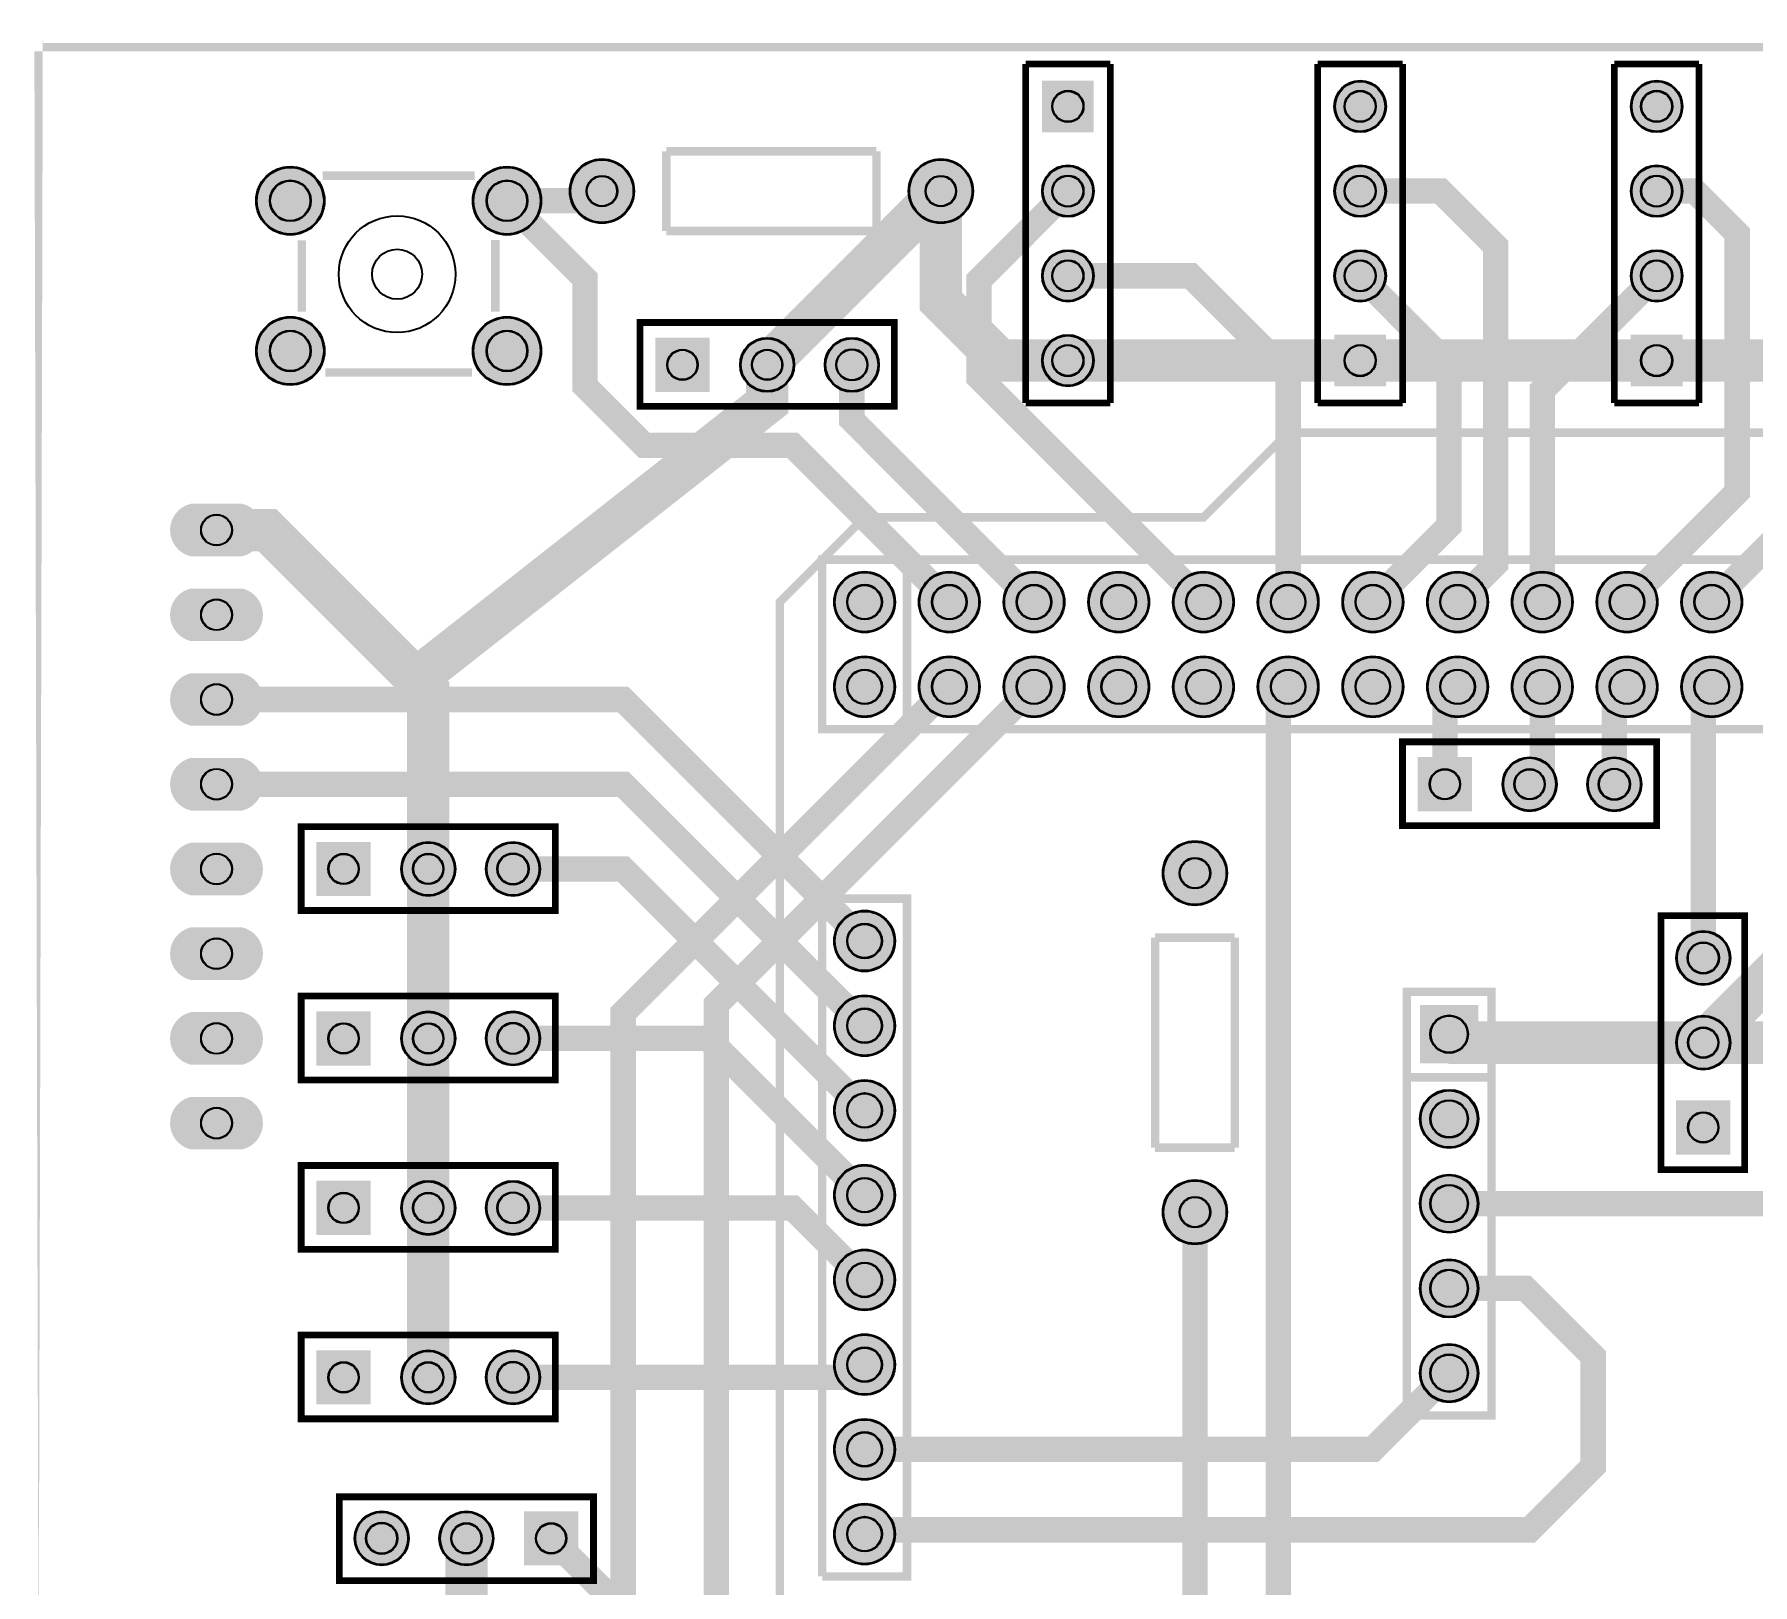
# Model space of a CAD drawing. Extents: x 135 to 3775, y -640 to 3985.
# Drawn here: x 135 to 2163, y 2155 to 3985 of the extents above; entities that cross this region are included whole.
import ezdxf

# ---------------------------------------------------------------- set-up
doc = ezdxf.new("R2010")
doc.units = 9
for name, color, linetype, true_color in [('BoardOutLine', 7, 'Continuous', 0xff00ff), ('BottomLayer', 7, 'Continuous', 0x0000ff), ('BottomSolderMaskLayer', 7, 'Continuous', 0xaa00ff), ('Multi-Layer', 7, 'Continuous', 0xc0c0c0), ('TopLayer', 7, 'Continuous', 0xff0000), ('TopSilkLayer', 7, 'Continuous', 0xffcc00), ('TopSolderMaskLayer', 7, 'Continuous', 0x800080)]:
    doc.layers.add(name, color=color, linetype=linetype, true_color=true_color)

msp = doc.modelspace()

# ---------------------------------------------------------------- hatches: boundary and pattern name
at = {"layer": 'BottomSolderMaskLayer'}
for points in [[(1385.5, 3930.5), (1385.5, 3869.5), (1324.5, 3869.5), (1324.5, 3930.5)], [(1669.5, 3900, 1), (1730.5, 3900, 1)], [(2019.5, 3900, 1), (2080.5, 3900, 1)], [(767, 3800, 1), (843, 3800, 1)], [(1167, 3800, 1), (1243, 3800, 1)], [(396.7, 3788.6, 1), (477.4, 3788.6, 1)], [(652.6, 3788.6, 1), (733.3, 3788.6, 1)], [(1324.5, 3800, 1), (1385.5, 3800, 1)], [(1669.5, 3800, 1), (1730.5, 3800, 1)], [(2019.5, 3800, 1), (2080.5, 3800, 1)], [(1324.5, 3700, 1), (1385.5, 3700, 1)], [(1669.5, 3700, 1), (1730.5, 3700, 1)], [(2019.5, 3700, 1), (2080.5, 3700, 1)], [(396.7, 3611.4, 1), (477.4, 3611.4, 1)], [(652.6, 3611.4, 1), (733.3, 3611.4, 1)], [(868, 3627), (932, 3627), (932, 3563), (868, 3563)], [(968, 3595, 1), (1032, 3595, 1)], [(1068, 3595, 1), (1132, 3595, 1)], [(1324.5, 3600, 1), (1385.5, 3600, 1)], [(1669.5, 3569.5), (1669.5, 3630.5), (1730.5, 3630.5), (1730.5, 3569.5)], [(2019.5, 3569.5), (2019.5, 3630.5), (2080.5, 3630.5), (2080.5, 3569.5)], [(380.5, 3431, -0.785398), (380.5, 3369), (319.5, 3369, -0.785398), (319.5, 3431)], [(1079, 3315, 1), (1151, 3315, 1)], [(1179, 3315, 1), (1251, 3315, 1)], [(1279, 3315, 1), (1351, 3315, 1)], [(1379, 3315, 1), (1451, 3315, 1)], [(1479, 3315, 1), (1551, 3315, 1)], [(1579, 3315, 1), (1651, 3315, 1)], [(1679, 3315, 1), (1751, 3315, 1)], [(1779, 3315, 1), (1851, 3315, 1)], [(1879, 3315, 1), (1951, 3315, 1)], [(1979, 3315, 1), (2051, 3315, 1)], [(2079, 3315, 1), (2151, 3315, 1)], [(380.5, 3331, -0.785398), (380.5, 3269), (319.5, 3269, -0.785398), (319.5, 3331)], [(1079, 3215, 1), (1151, 3215, 1)], [(1179, 3215, 1), (1251, 3215, 1)], [(1279, 3215, 1), (1351, 3215, 1)], [(1379, 3215, 1), (1451, 3215, 1)], [(1479, 3215, 1), (1551, 3215, 1)], [(1579, 3215, 1), (1651, 3215, 1)], [(1679, 3215, 1), (1751, 3215, 1)], [(1779, 3215, 1), (1851, 3215, 1)], [(1879, 3215, 1), (1951, 3215, 1)], [(1979, 3215, 1), (2051, 3215, 1)], [(2079, 3215, 1), (2151, 3215, 1)], [(380.5, 3231, -0.785398), (380.5, 3169), (319.5, 3169, -0.785398), (319.5, 3231)], [(380.5, 3131, -0.785398), (380.5, 3069), (319.5, 3069, -0.785398), (319.5, 3131)], [(1768, 3132), (1832, 3132), (1832, 3068), (1768, 3068)], [(1868, 3100, 1), (1932, 3100, 1)], [(1968, 3100, 1), (2032, 3100, 1)], [(380.5, 3031, -0.785398), (380.5, 2969), (319.5, 2969, -0.785398), (319.5, 3031)], [(468, 3032), (532, 3032), (532, 2968), (468, 2968)], [(568, 3000, 1), (632, 3000, 1)], [(668, 3000, 1), (732, 3000, 1)], [(1467, 2995, 1), (1543, 2995, 1)], [(1079, 2915, 1), (1151, 2915, 1)], [(380.5, 2931, -0.785398), (380.5, 2869), (319.5, 2869, -0.785398), (319.5, 2931)], [(2073, 2895, 1), (2137, 2895, 1)], [(1079, 2815, 1), (1151, 2815, 1)], [(380.5, 2831, -0.785398), (380.5, 2769), (319.5, 2769, -0.785398), (319.5, 2831)], [(468, 2832), (532, 2832), (532, 2768), (468, 2768)], [(568, 2800, 1), (632, 2800, 1)], [(668, 2800, 1), (732, 2800, 1)], [(1839.5, 2839.5), (1839.5, 2770.5), (1770.5, 2770.5), (1770.5, 2839.5)], [(2073, 2795, 1), (2137, 2795, 1)], [(1079, 2715, 1), (1151, 2715, 1)], [(1770.5, 2705, 1), (1839.5, 2705, 1)], [(380.5, 2731, -0.785398), (380.5, 2669), (319.5, 2669, -0.785398), (319.5, 2731)], [(2073, 2663), (2073, 2727), (2137, 2727), (2137, 2663)], [(1079, 2615, 1), (1151, 2615, 1)], [(1770.5, 2605, 1), (1839.5, 2605, 1)], [(468, 2632), (532, 2632), (532, 2568), (468, 2568)], [(568, 2600, 1), (632, 2600, 1)], [(668, 2600, 1), (732, 2600, 1)], [(1467, 2595, 1), (1543, 2595, 1)], [(1079, 2515, 1), (1151, 2515, 1)], [(1770.5, 2505, 1), (1839.5, 2505, 1)], [(1079, 2415, 1), (1151, 2415, 1)], [(1770.5, 2405, 1), (1839.5, 2405, 1)], [(468, 2432), (532, 2432), (532, 2368), (468, 2368)], [(568, 2400, 1), (632, 2400, 1)], [(668, 2400, 1), (732, 2400, 1)], [(1079, 2315, 1), (1151, 2315, 1)], [(513, 2210, 1), (577, 2210, 1)], [(613, 2210, 1), (677, 2210, 1)], [(777, 2178), (713, 2178), (713, 2242), (777, 2242)], [(1079, 2215, 1), (1151, 2215, 1)]]:
    msp.add_hatch(color=256, dxfattribs=at).paths.add_polyline_path(points)
at = {"layer": 'Multi-Layer'}
for points in [[(1384.5, 3929.5), (1384.5, 3870.5), (1325.5, 3870.5), (1325.5, 3929.5)], [(1670.5, 3900, 1), (1729.5, 3900, 1)], [(2020.5, 3900, 1), (2079.5, 3900, 1)], [(768, 3800, 1), (842, 3800, 1)], [(1168, 3800, 1), (1242, 3800, 1)], [(397.7, 3788.6, 1), (476.4, 3788.6, 1)], [(653.6, 3788.6, 1), (732.3, 3788.6, 1)], [(1325.5, 3800, 1), (1384.5, 3800, 1)], [(1670.5, 3800, 1), (1729.5, 3800, 1)], [(2020.5, 3800, 1), (2079.5, 3800, 1)], [(1325.5, 3700, 1), (1384.5, 3700, 1)], [(1670.5, 3700, 1), (1729.5, 3700, 1)], [(2020.5, 3700, 1), (2079.5, 3700, 1)], [(397.7, 3611.4, 1), (476.4, 3611.4, 1)], [(653.6, 3611.4, 1), (732.3, 3611.4, 1)], [(869, 3626), (931, 3626), (931, 3564), (869, 3564)], [(969, 3595, 1), (1031, 3595, 1)], [(1069, 3595, 1), (1131, 3595, 1)], [(1325.5, 3600, 1), (1384.5, 3600, 1)], [(1670.5, 3570.5), (1670.5, 3629.5), (1729.5, 3629.5), (1729.5, 3570.5)], [(2020.5, 3570.5), (2020.5, 3629.5), (2079.5, 3629.5), (2079.5, 3570.5)], [(380, 3430, -0.785398), (380, 3370), (320, 3370, -0.785398), (320, 3430)], [(1080, 3315, 1), (1150, 3315, 1)], [(1180, 3315, 1), (1250, 3315, 1)], [(1280, 3315, 1), (1350, 3315, 1)], [(1380, 3315, 1), (1450, 3315, 1)], [(1480, 3315, 1), (1550, 3315, 1)], [(1580, 3315, 1), (1650, 3315, 1)], [(1680, 3315, 1), (1750, 3315, 1)], [(1780, 3315, 1), (1850, 3315, 1)], [(1880, 3315, 1), (1950, 3315, 1)], [(1980, 3315, 1), (2050, 3315, 1)], [(2080, 3315, 1), (2150, 3315, 1)], [(380, 3330, -0.785398), (380, 3270), (320, 3270, -0.785398), (320, 3330)], [(1080, 3215, 1), (1150, 3215, 1)], [(1180, 3215, 1), (1250, 3215, 1)], [(1280, 3215, 1), (1350, 3215, 1)], [(1380, 3215, 1), (1450, 3215, 1)], [(1480, 3215, 1), (1550, 3215, 1)], [(1580, 3215, 1), (1650, 3215, 1)], [(1680, 3215, 1), (1750, 3215, 1)], [(1780, 3215, 1), (1850, 3215, 1)], [(1880, 3215, 1), (1950, 3215, 1)], [(1980, 3215, 1), (2050, 3215, 1)], [(2080, 3215, 1), (2150, 3215, 1)], [(380, 3230, -0.785398), (380, 3170), (320, 3170, -0.785398), (320, 3230)], [(380, 3130, -0.785398), (380, 3070), (320, 3070, -0.785398), (320, 3130)], [(1769, 3131), (1831, 3131), (1831, 3069), (1769, 3069)], [(1869, 3100, 1), (1931, 3100, 1)], [(1969, 3100, 1), (2031, 3100, 1)], [(380, 3030, -0.785398), (380, 2970), (320, 2970, -0.785398), (320, 3030)], [(469, 3031), (531, 3031), (531, 2969), (469, 2969)], [(569, 3000, 1), (631, 3000, 1)], [(669, 3000, 1), (731, 3000, 1)], [(1468, 2995, 1), (1542, 2995, 1)], [(1080, 2915, 1), (1150, 2915, 1)], [(380, 2930, -0.785398), (380, 2870), (320, 2870, -0.785398), (320, 2930)], [(2074, 2895, 1), (2136, 2895, 1)], [(1080, 2815, 1), (1150, 2815, 1)], [(380, 2830, -0.785398), (380, 2770), (320, 2770, -0.785398), (320, 2830)], [(469, 2831), (531, 2831), (531, 2769), (469, 2769)], [(569, 2800, 1), (631, 2800, 1)], [(669, 2800, 1), (731, 2800, 1)], [(1838.5, 2838.5), (1838.5, 2771.5), (1771.5, 2771.5), (1771.5, 2838.5)], [(2074, 2795, 1), (2136, 2795, 1)], [(1080, 2715, 1), (1150, 2715, 1)], [(1771.5, 2705, 1), (1838.5, 2705, 1)], [(380, 2730, -0.785398), (380, 2670), (320, 2670, -0.785398), (320, 2730)], [(2074, 2664), (2074, 2726), (2136, 2726), (2136, 2664)], [(1080, 2615, 1), (1150, 2615, 1)], [(1771.5, 2605, 1), (1838.5, 2605, 1)], [(469, 2631), (531, 2631), (531, 2569), (469, 2569)], [(569, 2600, 1), (631, 2600, 1)], [(669, 2600, 1), (731, 2600, 1)], [(1468, 2595, 1), (1542, 2595, 1)], [(1080, 2515, 1), (1150, 2515, 1)], [(1771.5, 2505, 1), (1838.5, 2505, 1)], [(1080, 2415, 1), (1150, 2415, 1)], [(1771.5, 2405, 1), (1838.5, 2405, 1)], [(469, 2431), (531, 2431), (531, 2369), (469, 2369)], [(569, 2400, 1), (631, 2400, 1)], [(669, 2400, 1), (731, 2400, 1)], [(1080, 2315, 1), (1150, 2315, 1)], [(514, 2210, 1), (576, 2210, 1)], [(614, 2210, 1), (676, 2210, 1)], [(776, 2179), (714, 2179), (714, 2241), (776, 2241)], [(1080, 2215, 1), (1150, 2215, 1)]]:
    msp.add_hatch(color=256, dxfattribs=at).paths.add_polyline_path(points)
at = {"layer": 'TopSolderMaskLayer'}
for points in [[(1385.5, 3930.5), (1385.5, 3869.5), (1324.5, 3869.5), (1324.5, 3930.5)], [(1669.5, 3900, 1), (1730.5, 3900, 1)], [(2019.5, 3900, 1), (2080.5, 3900, 1)], [(767, 3800, 1), (843, 3800, 1)], [(1167, 3800, 1), (1243, 3800, 1)], [(396.7, 3788.6, 1), (477.4, 3788.6, 1)], [(652.6, 3788.6, 1), (733.3, 3788.6, 1)], [(1324.5, 3800, 1), (1385.5, 3800, 1)], [(1669.5, 3800, 1), (1730.5, 3800, 1)], [(2019.5, 3800, 1), (2080.5, 3800, 1)], [(1324.5, 3700, 1), (1385.5, 3700, 1)], [(1669.5, 3700, 1), (1730.5, 3700, 1)], [(2019.5, 3700, 1), (2080.5, 3700, 1)], [(396.7, 3611.4, 1), (477.4, 3611.4, 1)], [(652.6, 3611.4, 1), (733.3, 3611.4, 1)], [(868, 3627), (932, 3627), (932, 3563), (868, 3563)], [(968, 3595, 1), (1032, 3595, 1)], [(1068, 3595, 1), (1132, 3595, 1)], [(1324.5, 3600, 1), (1385.5, 3600, 1)], [(1669.5, 3569.5), (1669.5, 3630.5), (1730.5, 3630.5), (1730.5, 3569.5)], [(2019.5, 3569.5), (2019.5, 3630.5), (2080.5, 3630.5), (2080.5, 3569.5)], [(380.5, 3431, -0.785398), (380.5, 3369), (319.5, 3369, -0.785398), (319.5, 3431)], [(1079, 3315, 1), (1151, 3315, 1)], [(1179, 3315, 1), (1251, 3315, 1)], [(1279, 3315, 1), (1351, 3315, 1)], [(1379, 3315, 1), (1451, 3315, 1)], [(1479, 3315, 1), (1551, 3315, 1)], [(1579, 3315, 1), (1651, 3315, 1)], [(1679, 3315, 1), (1751, 3315, 1)], [(1779, 3315, 1), (1851, 3315, 1)], [(1879, 3315, 1), (1951, 3315, 1)], [(1979, 3315, 1), (2051, 3315, 1)], [(2079, 3315, 1), (2151, 3315, 1)], [(380.5, 3331, -0.785398), (380.5, 3269), (319.5, 3269, -0.785398), (319.5, 3331)], [(1079, 3215, 1), (1151, 3215, 1)], [(1179, 3215, 1), (1251, 3215, 1)], [(1279, 3215, 1), (1351, 3215, 1)], [(1379, 3215, 1), (1451, 3215, 1)], [(1479, 3215, 1), (1551, 3215, 1)], [(1579, 3215, 1), (1651, 3215, 1)], [(1679, 3215, 1), (1751, 3215, 1)], [(1779, 3215, 1), (1851, 3215, 1)], [(1879, 3215, 1), (1951, 3215, 1)], [(1979, 3215, 1), (2051, 3215, 1)], [(2079, 3215, 1), (2151, 3215, 1)], [(380.5, 3231, -0.785398), (380.5, 3169), (319.5, 3169, -0.785398), (319.5, 3231)], [(380.5, 3131, -0.785398), (380.5, 3069), (319.5, 3069, -0.785398), (319.5, 3131)], [(1768, 3132), (1832, 3132), (1832, 3068), (1768, 3068)], [(1868, 3100, 1), (1932, 3100, 1)], [(1968, 3100, 1), (2032, 3100, 1)], [(380.5, 3031, -0.785398), (380.5, 2969), (319.5, 2969, -0.785398), (319.5, 3031)], [(468, 3032), (532, 3032), (532, 2968), (468, 2968)], [(568, 3000, 1), (632, 3000, 1)], [(668, 3000, 1), (732, 3000, 1)], [(1467, 2995, 1), (1543, 2995, 1)], [(1079, 2915, 1), (1151, 2915, 1)], [(380.5, 2931, -0.785398), (380.5, 2869), (319.5, 2869, -0.785398), (319.5, 2931)], [(2073, 2895, 1), (2137, 2895, 1)], [(1079, 2815, 1), (1151, 2815, 1)], [(380.5, 2831, -0.785398), (380.5, 2769), (319.5, 2769, -0.785398), (319.5, 2831)], [(468, 2832), (532, 2832), (532, 2768), (468, 2768)], [(568, 2800, 1), (632, 2800, 1)], [(668, 2800, 1), (732, 2800, 1)], [(1839.5, 2839.5), (1839.5, 2770.5), (1770.5, 2770.5), (1770.5, 2839.5)], [(2073, 2795, 1), (2137, 2795, 1)], [(1079, 2715, 1), (1151, 2715, 1)], [(1770.5, 2705, 1), (1839.5, 2705, 1)], [(380.5, 2731, -0.785398), (380.5, 2669), (319.5, 2669, -0.785398), (319.5, 2731)], [(2073, 2663), (2073, 2727), (2137, 2727), (2137, 2663)], [(1079, 2615, 1), (1151, 2615, 1)], [(1770.5, 2605, 1), (1839.5, 2605, 1)], [(468, 2632), (532, 2632), (532, 2568), (468, 2568)], [(568, 2600, 1), (632, 2600, 1)], [(668, 2600, 1), (732, 2600, 1)], [(1467, 2595, 1), (1543, 2595, 1)], [(1079, 2515, 1), (1151, 2515, 1)], [(1770.5, 2505, 1), (1839.5, 2505, 1)], [(1079, 2415, 1), (1151, 2415, 1)], [(1770.5, 2405, 1), (1839.5, 2405, 1)], [(468, 2432), (532, 2432), (532, 2368), (468, 2368)], [(568, 2400, 1), (632, 2400, 1)], [(668, 2400, 1), (732, 2400, 1)], [(1079, 2315, 1), (1151, 2315, 1)], [(513, 2210, 1), (577, 2210, 1)], [(613, 2210, 1), (677, 2210, 1)], [(777, 2178), (713, 2178), (713, 2242), (777, 2242)], [(1079, 2215, 1), (1151, 2215, 1)]]:
    msp.add_hatch(color=256, dxfattribs=at).paths.add_polyline_path(points)

# ---------------------------------------------------------------- linework, layer by layer
at = {"layer": 'BoardOutLine', "const_width": 10}
msp.add_lwpolyline([(140, 3980), (140, 3970), (3770, 3970), (3770, 55), (140, 55), (140, 3980), (140, 3980)], close=True, dxfattribs=at)
at = {"layer": 'BottomLayer'}
for points, const_width in [([(692.9, 3788.6), (793.6, 3788.6), (805, 3800)], 30), ([(1000, 3595), (1205, 3800)], 50), ([(1205, 3800), (1205, 3670), (1275, 3600), (1355, 3600)], 50), ([(1215, 3315), (1030, 3500), (855, 3500), (785, 3570), (785, 3696.5), (692.9, 3788.6)], 30), ([(1700, 3600), (1355, 3600)], 50), ([(1700, 3600), (2050, 3600)], 50), ([(2400, 3605), (2395, 3600), (2050, 3600)], 50), ([(1100, 3595), (1100, 3530), (1315, 3315)], 30), ([(1800, 3100), (1800, 3200), (1815, 3215)], 30), ([(1915, 3215), (1915, 3115), (1900, 3100)], 30), ([(2000, 3100), (2000, 3200), (2015, 3215)], 30), ([(2105, 2895), (2105, 3205), (2115, 3215)], 30), ([(1115, 2915), (830, 3200), (350, 3200)], 30), ([(350, 3100), (830, 3100), (1115, 2815)], 30), ([(600, 2800), (600, 3000)], 50), ([(700, 3000), (830, 3000), (1115, 2715)], 30), ([(2105, 2795), (2210, 2900), (2795, 2900)], 50), ([(600, 2600), (600, 2800)], 50), ([(1805, 2805), (1815, 2795), (2105, 2795)], 50), ([(2700, 2600), (2700, 2615), (2520, 2795), (2520, 2795), (2105, 2795)], 50), ([(700, 2800), (930, 2800), (1115, 2615)], 30), ([(600, 2400), (600, 2600)], 50), ([(700, 2600), (1030, 2600), (1115, 2515)], 30), ([(1115, 2215), (1120, 2220), (1900, 2220), (1975, 2295), (1975, 2425), (1895, 2505), (1805, 2505)], 30), ([(700, 2400), (1100, 2400), (1115, 2415)], 30), ([(1115, 2315), (1715, 2315), (1805, 2405)], 30), ([(645, 2210), (645, 2035)], 50), ([(745, 2210), (1035, 1920), (1035, 1795), (1115, 1715)], 30)]:
    msp.add_lwpolyline(points, dxfattribs=dict(at, const_width=const_width))
at = {"layer": 'BottomSolderMaskLayer'}
for centre, radius in [((1355, 3900), 18.6), ((1700, 3900), 30.5), ((1700, 3900), 18.6), ((2050, 3900), 30.5), ((2050, 3900), 18.6), ((805, 3800), 38), ((1205, 3800), 38), ((437.1, 3788.6), 40.4), ((692.9, 3788.6), 40.4), ((805, 3800), 18.2), ((1205, 3800), 18.2), ((1355, 3800), 30.5), ((1355, 3800), 18.6), ((1700, 3800), 30.5), ((1700, 3800), 18.6), ((2050, 3800), 30.5), ((2050, 3800), 18.6), ((437.1, 3788.6), 24.2), ((692.9, 3788.6), 24.2), ((1355, 3700), 30.5), ((1355, 3700), 18.6), ((1700, 3700), 30.5), ((1700, 3700), 18.6), ((2050, 3700), 30.5), ((2050, 3700), 18.6), ((437.1, 3611.4), 40.4), ((692.9, 3611.4), 40.4), ((437.1, 3611.4), 24.2), ((692.9, 3611.4), 24.2), ((900, 3595), 18.1), ((1000, 3595), 32), ((1000, 3595), 18.1), ((1100, 3595), 32), ((1100, 3595), 18.6), ((1355, 3600), 30.5), ((1355, 3600), 18.6), ((1700, 3600), 18.6), ((2050, 3600), 18.6), ((350, 3400), 18.3), ((1115, 3315), 36), ((1215, 3315), 36), ((1315, 3315), 36), ((1415, 3315), 36), ((1515, 3315), 36), ((1615, 3315), 36), ((1715, 3315), 36), ((1815, 3315), 36), ((1915, 3315), 36), ((2015, 3315), 36), ((2115, 3315), 36), ((1115, 3315), 20.6), ((1215, 3315), 20.6), ((1315, 3315), 20.6), ((1415, 3315), 20.6), ((1515, 3315), 20.6), ((1615, 3315), 20.6), ((1715, 3315), 20.6), ((1815, 3315), 20.6), ((1915, 3315), 20.6), ((2015, 3315), 20.6), ((2115, 3315), 20.6), ((350, 3300), 18.3), ((1115, 3215), 36), ((1215, 3215), 36), ((1315, 3215), 36), ((1415, 3215), 36), ((1515, 3215), 36), ((1615, 3215), 36), ((1715, 3215), 36), ((1815, 3215), 36), ((1915, 3215), 36), ((2015, 3215), 36), ((2115, 3215), 36), ((1115, 3215), 20.6), ((1215, 3215), 20.6), ((1315, 3215), 20.6), ((1415, 3215), 20.6), ((1515, 3215), 20.6), ((1615, 3215), 20.6), ((1715, 3215), 20.6), ((1815, 3215), 20.6), ((1915, 3215), 20.6), ((2015, 3215), 20.6), ((2115, 3215), 20.6), ((350, 3200), 18.3), ((1900, 3100), 32), ((2000, 3100), 32), ((350, 3100), 18.3), ((1800, 3100), 18.1), ((1900, 3100), 18.1), ((2000, 3100), 18.6), ((600, 3000), 32), ((700, 3000), 32), ((1505, 2995), 38), ((350, 3000), 18.3), ((500, 3000), 18.1), ((600, 3000), 18.1), ((700, 3000), 18.6), ((1505, 2995), 18.2), ((1115, 2915), 36), ((1115, 2915), 20.6), ((2105, 2895), 32), ((350, 2900), 18.3), ((2105, 2895), 18.6), ((1115, 2815), 36), ((600, 2800), 32), ((700, 2800), 32), ((1115, 2815), 20.6), ((1805, 2805), 22.3), ((2105, 2795), 32), ((350, 2800), 18.3), ((500, 2800), 18.1), ((600, 2800), 18.1), ((700, 2800), 18.6), ((2105, 2795), 18.1), ((1115, 2715), 36), ((1805, 2705), 34.5), ((350, 2700), 18.3), ((1115, 2715), 20.6), ((1805, 2705), 22.3), ((2105, 2695), 18.1), ((1115, 2615), 36), ((1805, 2605), 34.5), ((500, 2600), 18.1), ((600, 2600), 32), ((600, 2600), 18.1), ((700, 2600), 32), ((700, 2600), 18.6), ((1115, 2615), 20.6), ((1505, 2595), 38), ((1805, 2605), 22.3), ((1505, 2595), 18.2), ((1115, 2515), 36), ((1115, 2515), 20.6), ((1805, 2505), 34.5), ((1805, 2505), 22.3), ((1115, 2415), 36), ((1115, 2415), 20.6), ((1805, 2405), 34.5), ((500, 2400), 18.1), ((600, 2400), 32), ((600, 2400), 18.1), ((700, 2400), 32), ((700, 2400), 18.6), ((1805, 2405), 22.3), ((1115, 2315), 36), ((1115, 2315), 20.6), ((545, 2210), 32), ((645, 2210), 32), ((1115, 2215), 36), ((1115, 2215), 20.6), ((545, 2210), 18.6), ((645, 2210), 18.1), ((745, 2210), 18.1)]:
    msp.add_circle(centre, radius, dxfattribs=at)
at = {"layer": 'Multi-Layer'}
for centre, radius in [((1355, 3900), 18), ((1700, 3900), 29.5), ((1700, 3900), 18), ((2050, 3900), 29.5), ((2050, 3900), 18), ((805, 3800), 37), ((1205, 3800), 37), ((437.1, 3788.6), 39.4), ((692.9, 3788.6), 39.4), ((805, 3800), 17.7), ((1205, 3800), 17.7), ((1355, 3800), 29.5), ((1355, 3800), 18), ((1700, 3800), 29.5), ((1700, 3800), 18), ((2050, 3800), 29.5), ((2050, 3800), 18), ((437.1, 3788.6), 23.6), ((692.9, 3788.6), 23.6), ((1355, 3700), 29.5), ((1355, 3700), 18), ((1700, 3700), 29.5), ((1700, 3700), 18), ((2050, 3700), 29.5), ((2050, 3700), 18), ((437.1, 3611.4), 39.4), ((437.1, 3611.4), 23.6), ((692.9, 3611.4), 39.4), ((692.9, 3611.4), 23.6), ((900, 3595), 17.5), ((1000, 3595), 31), ((1000, 3595), 17.5), ((1100, 3595), 31), ((1100, 3595), 18), ((1355, 3600), 29.5), ((1355, 3600), 18), ((1700, 3600), 18), ((2050, 3600), 18), ((350, 3400), 18), ((1115, 3315), 35), ((1215, 3315), 35), ((1315, 3315), 35), ((1415, 3315), 35), ((1515, 3315), 35), ((1615, 3315), 35), ((1715, 3315), 35), ((1815, 3315), 35), ((1915, 3315), 35), ((2015, 3315), 35), ((2115, 3315), 35), ((1115, 3315), 20), ((1215, 3315), 20), ((1315, 3315), 20), ((1415, 3315), 20), ((1515, 3315), 20), ((1615, 3315), 20), ((1715, 3315), 20), ((1815, 3315), 20), ((1915, 3315), 20), ((2015, 3315), 20), ((2115, 3315), 20), ((350, 3300), 18), ((1115, 3215), 35), ((1215, 3215), 35), ((1315, 3215), 35), ((1415, 3215), 35), ((1515, 3215), 35), ((1615, 3215), 35), ((1715, 3215), 35), ((1815, 3215), 35), ((1915, 3215), 35), ((2015, 3215), 35), ((2115, 3215), 35), ((1115, 3215), 20), ((1215, 3215), 20), ((1315, 3215), 20), ((1415, 3215), 20), ((1515, 3215), 20), ((1615, 3215), 20), ((1715, 3215), 20), ((1815, 3215), 20), ((1915, 3215), 20), ((2015, 3215), 20), ((2115, 3215), 20), ((350, 3200), 18), ((1900, 3100), 31), ((2000, 3100), 31), ((350, 3100), 18), ((1800, 3100), 17.5), ((1900, 3100), 17.5), ((2000, 3100), 18), ((600, 3000), 31), ((700, 3000), 31), ((1505, 2995), 37), ((350, 3000), 18), ((500, 3000), 17.5), ((600, 3000), 17.5), ((700, 3000), 18), ((1505, 2995), 17.7), ((1115, 2915), 35), ((1115, 2915), 20), ((2105, 2895), 31), ((350, 2900), 18), ((2105, 2895), 18), ((1115, 2815), 35), ((600, 2800), 31), ((700, 2800), 31), ((1115, 2815), 20), ((1805, 2805), 21.7), ((2105, 2795), 31), ((350, 2800), 18), ((500, 2800), 17.5), ((600, 2800), 17.5), ((700, 2800), 18), ((2105, 2795), 17.5), ((1115, 2715), 35), ((1805, 2705), 33.5), ((350, 2700), 18), ((1115, 2715), 20), ((1805, 2705), 21.7), ((2105, 2695), 17.5), ((1115, 2615), 35), ((1805, 2605), 33.5), ((500, 2600), 17.5), ((600, 2600), 31), ((600, 2600), 17.5), ((700, 2600), 31), ((700, 2600), 18), ((1115, 2615), 20), ((1505, 2595), 37), ((1805, 2605), 21.7), ((1505, 2595), 17.7), ((1115, 2515), 35), ((1805, 2505), 33.5), ((1115, 2515), 20), ((1805, 2505), 21.7), ((1115, 2415), 35), ((1115, 2415), 20), ((1805, 2405), 33.5), ((500, 2400), 17.5), ((600, 2400), 31), ((600, 2400), 17.5), ((700, 2400), 31), ((700, 2400), 18), ((1805, 2405), 21.7), ((1115, 2315), 35), ((1115, 2315), 20), ((545, 2210), 31), ((645, 2210), 31), ((1115, 2215), 35), ((1115, 2215), 20), ((545, 2210), 18), ((645, 2210), 17.5), ((745, 2210), 17.5)]:
    msp.add_circle(centre, radius, dxfattribs=at)
at = {"layer": 'TopLayer'}
for points, const_width in [([(1355, 3800), (1250, 3695), (1250, 3580), (1515, 3315)], 30), ([(1815, 3315), (1860, 3360), (1860, 3735), (1795, 3800), (1700, 3800)], 30), ([(2015, 3315), (2145, 3445), (2145, 3750), (2095, 3800), (2050, 3800)], 30), ([(1355, 3700), (1500, 3700), (1615, 3585), (1615, 3315)], 30), ([(1715, 3315), (1805, 3405), (1805, 3595), (1700, 3700)], 30), ([(1915, 3315), (1915, 3565), (2050, 3700)], 30), ([(2115, 3315), (2200, 3400), (2200, 3550), (2355, 3705), (2400, 3705)], 30), ([(584.8, 3225.2), (585.6, 3224.4), (1000, 3550), (1000, 3595)], 50), ([(350, 3400), (410, 3400), (600, 3210), (600, 3000)], 50), ([(1805, 2605), (2305, 2605), (2950, 3250), (2950, 3355), (2900, 3405), (2765, 3405), (2715, 3355), (2715, 3315)], 30), ([(800, 1075), (830, 1105), (830, 2830), (1215, 3215)], 30), ([(940, 1070), (940, 2840), (1315, 3215)], 30), ([(1603.4, 1900), (1603.4, 3203.4), (1615, 3215)], 30), ([(1505, 2595), (1505, 1998.4), (1406.6, 1900)], 30)]:
    msp.add_lwpolyline(points, dxfattribs=dict(at, const_width=const_width))
at = {"layer": 'TopSilkLayer'}
for points, const_width in [([(1305, 3950), (1405, 3950)], 7.9), ([(1305, 3950), (1305, 3550)], 7.9), ([(1405, 3950), (1405, 3550)], 7.9), ([(1650, 3550), (1650, 3950)], 7.9), ([(1750, 3950), (1650, 3950)], 7.9), ([(1750, 3550), (1750, 3950)], 7.9), ([(2000, 3550), (2000, 3950)], 7.9), ([(2100, 3950), (2000, 3950)], 7.9), ([(2100, 3550), (2100, 3950)], 7.9), ([(881, 3753), (881, 3847)], 10), ([(881, 3847), (1129, 3847)], 10), ([(1129, 3847), (1129, 3753)], 10), ([(475.4, 3818.2), (654.6, 3818.2)], 10), ([(1129, 3753), (881, 3753)], 10), ([(450.8, 3657.9), (450.8, 3742.1)], 10), ([(679.1, 3742.2), (679.1, 3657.8)], 10), ([(651.7, 3585.9), (478.3, 3585.9)], 10), ([(1305, 3550), (1405, 3550)], 7.9), ([(1750, 3550), (1650, 3550)], 7.9), ([(2100, 3550), (2000, 3550)], 7.9), ([(3115, -485), (3115, 3415), (3065, 3415), (2965, 3515), (1615, 3515), (1515, 3415), (1115, 3415), (1015, 3315), (1015, -485), (3065, -485)], 10), ([(1165, 3165), (1165, 3365)], 10), ([(1065, 2165), (1065, 2965), (1165, 2965), (1165, 2165), (1115, 2165)], 10), ([(1458, 2919), (1552, 2919)], 10), ([(1458, 2671), (1458, 2919)], 10), ([(1552, 2919), (1552, 2671)], 10), ([(1855, 2754.1), (1755, 2754.1)], 10), ([(1552, 2671), (1458, 2671)], 10), ([(1115, 2165), (1065, 2165)], 10)]:
    msp.add_lwpolyline(points, dxfattribs=dict(at, const_width=const_width))
for points, const_width in [([(1050, 3645), (1150, 3645), (1150, 3546), (850, 3546), (850, 3645), (1050, 3645)], 8), ([(1065, 3165), (2865, 3165), (2865, 3365), (1065, 3365), (1065, 3165)], 10), ([(1950, 3150), (2050, 3150), (2050, 3051), (1750, 3051), (1750, 3150), (1950, 3150)], 8), ([(650, 3050), (750, 3050), (750, 2951), (450, 2951), (450, 3050), (650, 3050)], 8), ([(2055, 2845), (2055, 2945), (2154, 2945), (2154, 2645), (2055, 2645), (2055, 2845)], 8), ([(1855, 2355), (1755, 2355), (1755, 2855), (1855, 2855), (1855, 2355)], 10), ([(650, 2850), (750, 2850), (750, 2751), (450, 2751), (450, 2850), (650, 2850)], 8), ([(650, 2650), (750, 2650), (750, 2551), (450, 2551), (450, 2650), (650, 2650)], 8), ([(650, 2450), (750, 2450), (750, 2351), (450, 2351), (450, 2450), (650, 2450)], 8), ([(595, 2160), (495, 2160), (495, 2259), (795, 2259), (795, 2160), (595, 2160)], 8)]:
    msp.add_lwpolyline(points, close=True, dxfattribs=dict(at, const_width=const_width))
for radius in [68.9, 29.5]:
    msp.add_circle((563.2, 3701.9), radius, dxfattribs=at)
at = {"layer": 'TopSolderMaskLayer'}
for centre, radius in [((1355, 3900), 18.6), ((1700, 3900), 30.5), ((1700, 3900), 18.6), ((2050, 3900), 30.5), ((2050, 3900), 18.6), ((805, 3800), 38), ((1205, 3800), 38), ((437.1, 3788.6), 40.4), ((692.9, 3788.6), 40.4), ((805, 3800), 18.2), ((1205, 3800), 18.2), ((1355, 3800), 30.5), ((1355, 3800), 18.6), ((1700, 3800), 30.5), ((1700, 3800), 18.6), ((2050, 3800), 30.5), ((2050, 3800), 18.6), ((437.1, 3788.6), 24.2), ((692.9, 3788.6), 24.2), ((1355, 3700), 30.5), ((1355, 3700), 18.6), ((1700, 3700), 30.5), ((1700, 3700), 18.6), ((2050, 3700), 30.5), ((2050, 3700), 18.6), ((437.1, 3611.4), 40.4), ((692.9, 3611.4), 40.4), ((437.1, 3611.4), 24.2), ((692.9, 3611.4), 24.2), ((900, 3595), 18.1), ((1000, 3595), 32), ((1000, 3595), 18.1), ((1100, 3595), 32), ((1100, 3595), 18.6), ((1355, 3600), 30.5), ((1355, 3600), 18.6), ((1700, 3600), 18.6), ((2050, 3600), 18.6), ((350, 3400), 18.3), ((1115, 3315), 36), ((1215, 3315), 36), ((1315, 3315), 36), ((1415, 3315), 36), ((1515, 3315), 36), ((1615, 3315), 36), ((1715, 3315), 36), ((1815, 3315), 36), ((1915, 3315), 36), ((2015, 3315), 36), ((2115, 3315), 36), ((1115, 3315), 20.6), ((1215, 3315), 20.6), ((1315, 3315), 20.6), ((1415, 3315), 20.6), ((1515, 3315), 20.6), ((1615, 3315), 20.6), ((1715, 3315), 20.6), ((1815, 3315), 20.6), ((1915, 3315), 20.6), ((2015, 3315), 20.6), ((2115, 3315), 20.6), ((350, 3300), 18.3), ((1115, 3215), 36), ((1215, 3215), 36), ((1315, 3215), 36), ((1415, 3215), 36), ((1515, 3215), 36), ((1615, 3215), 36), ((1715, 3215), 36), ((1815, 3215), 36), ((1915, 3215), 36), ((2015, 3215), 36), ((2115, 3215), 36), ((1115, 3215), 20.6), ((1215, 3215), 20.6), ((1315, 3215), 20.6), ((1415, 3215), 20.6), ((1515, 3215), 20.6), ((1615, 3215), 20.6), ((1715, 3215), 20.6), ((1815, 3215), 20.6), ((1915, 3215), 20.6), ((2015, 3215), 20.6), ((2115, 3215), 20.6), ((350, 3200), 18.3), ((1900, 3100), 32), ((2000, 3100), 32), ((350, 3100), 18.3), ((1800, 3100), 18.1), ((1900, 3100), 18.1), ((2000, 3100), 18.6), ((600, 3000), 32), ((700, 3000), 32), ((1505, 2995), 38), ((350, 3000), 18.3), ((500, 3000), 18.1), ((600, 3000), 18.1), ((700, 3000), 18.6), ((1505, 2995), 18.2), ((1115, 2915), 36), ((1115, 2915), 20.6), ((2105, 2895), 32), ((350, 2900), 18.3), ((2105, 2895), 18.6), ((1115, 2815), 36), ((600, 2800), 32), ((700, 2800), 32), ((1115, 2815), 20.6), ((1805, 2805), 22.3), ((2105, 2795), 32), ((350, 2800), 18.3), ((500, 2800), 18.1), ((600, 2800), 18.1), ((700, 2800), 18.6), ((2105, 2795), 18.1), ((1115, 2715), 36), ((1805, 2705), 34.5), ((350, 2700), 18.3), ((1115, 2715), 20.6), ((1805, 2705), 22.3), ((2105, 2695), 18.1), ((1115, 2615), 36), ((1805, 2605), 34.5), ((500, 2600), 18.1), ((600, 2600), 32), ((600, 2600), 18.1), ((700, 2600), 32), ((700, 2600), 18.6), ((1115, 2615), 20.6), ((1505, 2595), 38), ((1805, 2605), 22.3), ((1505, 2595), 18.2), ((1115, 2515), 36), ((1115, 2515), 20.6), ((1805, 2505), 34.5), ((1805, 2505), 22.3), ((1115, 2415), 36), ((1115, 2415), 20.6), ((1805, 2405), 34.5), ((500, 2400), 18.1), ((600, 2400), 32), ((600, 2400), 18.1), ((700, 2400), 32), ((700, 2400), 18.6), ((1805, 2405), 22.3), ((1115, 2315), 36), ((1115, 2315), 20.6), ((545, 2210), 32), ((645, 2210), 32), ((1115, 2215), 36), ((1115, 2215), 20.6), ((545, 2210), 18.6), ((645, 2210), 18.1), ((745, 2210), 18.1)]:
    msp.add_circle(centre, radius, dxfattribs=at)

doc.saveas('drawing.dxf')
